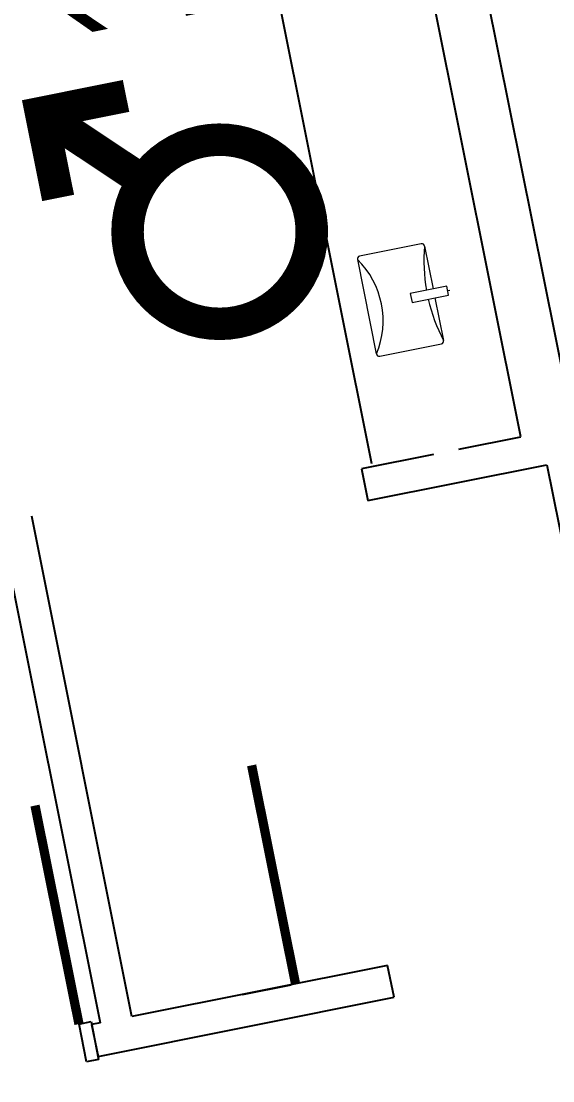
# Model space of a CAD drawing. Header units: inches. Extents: x 69200890 to 69205124, y 27678531 to 27681974.
# Drawn here: x 69201965.6 to 69202051.5, y 27679742.4 to 27679913.6 of the extents above; entities that cross this region are included whole.
import ezdxf
from ezdxf.enums import TextEntityAlignment as Align

# ---------------------------------------------------------------- set-up
doc = ezdxf.new("R2010")
doc.units = ezdxf.units.IN
doc.header["$LTSCALE"] = 10
doc.header["$MEASUREMENT"] = 0
doc.layers.get('0').update_dxf_attribs({"linetype": 'CONTINUOUS'})
for name, color, linetype in [('A-DOOR', 2, 'CONTINUOUS'), ('A-FLOR', 3, 'CONTINUOUS'), ('A-IDEN-ICON', 4, 'CONTINUOUS'), ('A-WALL', 5, 'CONTINUOUS'), ('AREA-TEXT', 3, 'CONTINUOUS')]:
    doc.layers.add(name, color=color, linetype=linetype)
doc.layers.add('P-SANR-FIXT', color=6, linetype='CONTINUOUS', lineweight=9)
doc.styles.add('CP_AREA', font='arial.ttf', dxfattribs={"height": 15})

# ---------------------------------------------------------------- blocks, each defined once
blk = doc.blocks.new('CPMEN')
at = {"const_width": 5.25}
for points in [[(19.25, 3.5), (19.25, 17.5), (5.25, 17.5)], [(5.27, 3.52), (19.25, 17.5)]]:
    blk.add_lwpolyline(points, dxfattribs=at)
blk.add_lwpolyline([(-20.13, -7, 1), (9.63, -7, 1)], format="xyb", close=True, dxfattribs=at)
blk = doc.blocks.new('pf-Faucet-Automatic - pf-Faucet-Automatic-8825413-LEVEL 1 FLOOR PLAN - OVERALL')
at = {"layer": 'P-SANR-FIXT'}
for p, q in [((0.74, 15.25), (-0.76, 15.25)), ((-0.76, 15.25), (-0.76, 9.25)), ((0.74, 9.25), (0.74, 15.25)), ((-0.76, 9.25), (0.74, 9.25))]:
    blk.add_line(p, q, dxfattribs=at)
blk = doc.blocks.new('pf__L-1_ AS_0614_000 - 0614_000-V35-LEVEL 1 FLOOR PLAN - OVERALL')
at = {"layer": 'P-SANR-FIXT'}
for p, q in [((0, -2.37), (0, -2)), ((-8.24, -5.04), (-8.24, -15.2)), ((-7.78, -4.59), (-0.74, -4.59)), ((0.76, -4.59), (7.78, -4.59)), ((8.24, -15.2), (8.24, -5.04)), ((-7.78, -15.66), (7.78, -15.66))]:
    blk.add_line(p, q, dxfattribs=at)
for centre, radius, start, end in [((-7.78, -5.04), 0.457, 90, 180), ((0, 21.95), 27.66, 253.6642, 268.465), ((0, 21.95), 27.66, 271.5774, 286.3358), ((7.78, -5.04), 0.457, 360, 90), ((0, -27.09), 13.83, 55.7711, 124.2289), ((-7.78, -15.2), 0.457, 180, 270), ((7.78, -15.2), 0.457, 270, 0)]:
    blk.add_arc(centre, radius, start, end, dxfattribs=at)

msp = doc.modelspace()

# ---------------------------------------------------------------- linework, layer by layer
at = {"layer": 'A-DOOR'}
for points in [[(69202009.93, 27679758.06, 1.5, 1.5, 0), (69202002.84, 27679793.35, 0, 0, 0), (69202003.57, 27679793.5, 0, 0, -0.414214), (69202044.79, 27679763.53, 0, 0, -0.414214)], [(69201974.95, 27679751.55, 1.5, 1.5, 0), (69201967.85, 27679786.85, 0, 0, 0), (69201967.11, 27679786.7, 0, 0, 0.414214), (69201940.68, 27679743.13, 0, 0, 0.414214)]]:
    msp.add_lwpolyline(points, format="xyseb", dxfattribs=at)
at = {"layer": 'A-FLOR'}
msp.add_line((69202001.43, 27679945.79), (69202022.2, 27679842.1), dxfattribs=at)
at = {"layer": 'A-WALL'}
for p, q in [((69202019.84, 27680022.53), (69202071.31, 27679765.63)), ((69202001.36, 27679756.33), (69202009.2, 27679757.91))]:
    msp.add_line(p, q, dxfattribs=at)
at = {"layer": 'A-WALL', "lineweight": 25}
for p, q in [((69202046.33, 27679846.42), (69202025.36, 27679951.09)), ((69201956.99, 27679858.36), (69201978.35, 27679751.73)), ((69202036.31, 27679844.42), (69202046.33, 27679846.42)), ((69202032.2, 27679843.59), (69202020.59, 27679841.27)), ((69202021.62, 27679836.12), (69202050.54, 27679841.91)), ((69202050.54, 27679841.91), (69202065.13, 27679769.11)), ((69202020.59, 27679841.27), (69202021.62, 27679836.12)), ((69201983.5, 27679752.76), (69201967.31, 27679833.59)), ((69202024.8, 27679761.03), (69201983.5, 27679752.76)), ((69202025.84, 27679755.88), (69202024.8, 27679761.03)), ((69201978.04, 27679746.31), (69202025.84, 27679755.88)), ((69201978.35, 27679751.73), (69201977, 27679751.46)), ((69201977, 27679751.46), (69201978.04, 27679746.31))]:
    msp.add_line(p, q, dxfattribs=at)
at = {"layer": 'A-WALL', "lineweight": -3}
for p, q in [((69201974.95, 27679751.55), (69201976.91, 27679751.95)), ((69201976.17, 27679745.43), (69201974.96, 27679751.56)), ((69201976.91, 27679751.95), (69201978.13, 27679745.82)), ((69201978.13, 27679745.82), (69201976.17, 27679745.43))]:
    msp.add_line(p, q, dxfattribs=at)

# ---------------------------------------------------------------- block references
at = {"layer": 'A-IDEN-ICON', "rotation": 101.3690302236795}
msp.add_blockref('CPMEN', (69201989.78, 27679883.33), dxfattribs=at)
at = {"layer": 'P-SANR-FIXT'}
for name, p, rotation in [('pf__L-1_ AS_0614_000 - 0614_000-V35-LEVEL 1 FLOOR PLAN - OVERALL', (69202036.81, 27679870.52), 281.3282830250137), ('pf-Faucet-Automatic - pf-Faucet-Automatic-8825413-LEVEL 1 FLOOR PLAN - OVERALL', (69202043.56, 27679871.88), 101.3282830250131)]:
    msp.add_blockref(name, p, dxfattribs=dict(at, rotation=rotation))

# ---------------------------------------------------------------- texts
at = {"layer": 'AREA-TEXT', "style": 'CP_AREA', "width": 0.75}
msp.add_text('194 SF', height=21, rotation=101.37, dxfattribs=at).set_placement((69201977.51, 27679945.94), align=Align.MIDDLE_CENTER)

doc.saveas('drawing.dxf')
